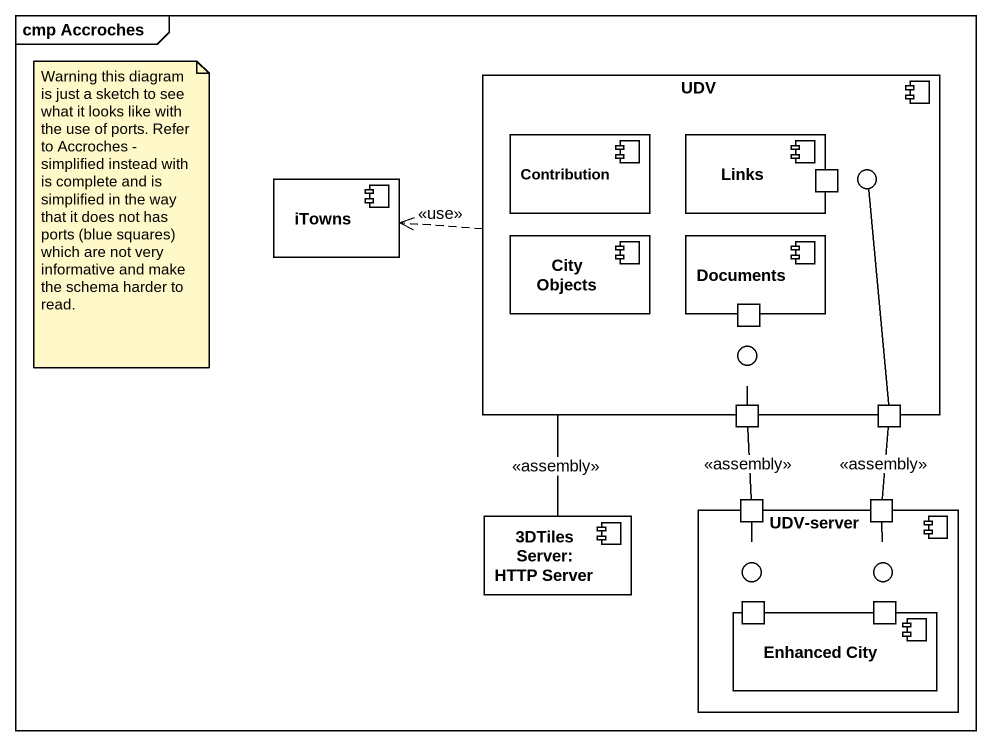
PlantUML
@startuml
mainframe cmp Accroches
component UDV #FFFFFF {
  component Contribution #FFFFFF
  component Links #FFFFFF {
    port " " as port1
  }
  component "City Objects" as City_Objects #FFFFFF
  component Documents #FFFFFF {
    port " " as port2
  }
  port " " as port3
  port " " as port4
}
component iTowns #FFFFFF
() " " as lollipop1
() " " as lollipop2
component "3DTilesServer:HTTP Server" as c3DTilesServer_HTTP_Server #FFFFFF
component "UDV-server" as UDV_server #FFFFFF {
  port " " as port5
  port " " as port6
  component "Enhanced City" as Enhanced_City #FFFFFF {
    port " " as port7
    port " " as port8
  }
}
() " " as lollipop3
() " " as lollipop4
UDV -right- lollipop1
UDV -- lollipop2
UDV_server -left- lollipop3
UDV_server -up- lollipop4
UDV .left.> iTowns : <<use>>
UDV -- c3DTilesServer_HTTP_Server : <<assembly>>
lollipop1 -- port4
lollipop2 -- port3
port3 -- port5 : <<assembly>>
port4 -- port6 : <<assembly>>
lollipop3 -up- port5
lollipop4 -up- port6
note as N1
  Warning this diagram is just a sketch to see what it looks like with the use of ports. Refer to Accroches - simplified instead with is complete and is simplified in the way that it does not has ports (blue squares) which are not very informative and make the schema harder to read.
end note
@enduml
